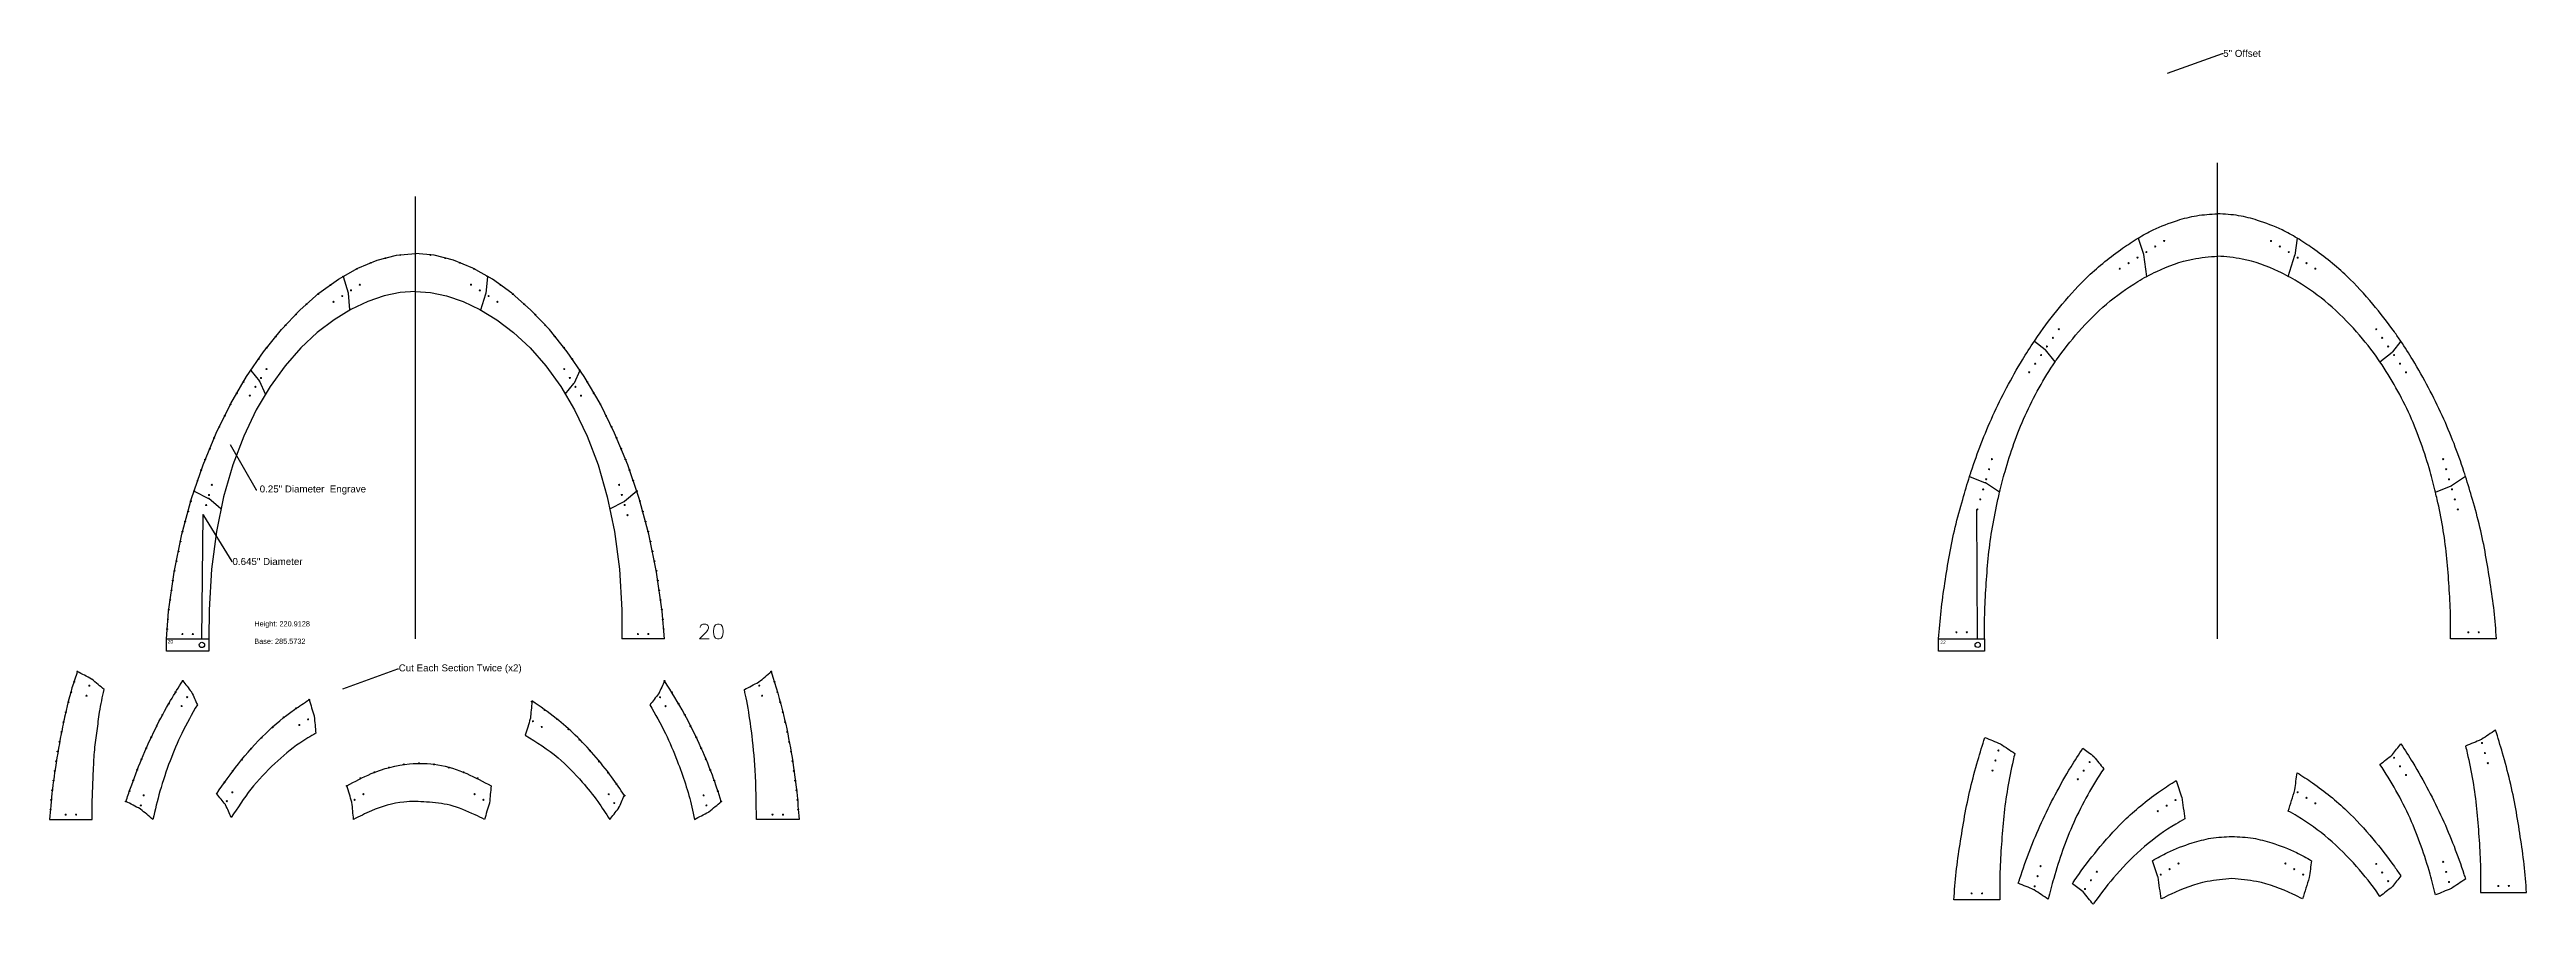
# Model space of a CAD drawing. Header units: inches. Extents: x -1683 to 11264, y -1696 to 4470.
# Drawn here: x 3470 to 4890, y 42 to 533 of the extents above; entities that cross this region are included whole.
import ezdxf
from ezdxf import colors
from ezdxf.entities.mleader import LeaderData, LeaderLine
from ezdxf.math import Vec2, Vec3

# ---------------------------------------------------------------- set-up
doc = ezdxf.new("R2010")
doc.units = ezdxf.units.IN
doc.header["$MEASUREMENT"] = 0
doc.layers.add('Anchoring', color=1, linetype='Continuous')
doc.layers.add('Annotation', color=7, linetype='Continuous', lineweight=9)
doc.layers.add('Drilling', color=3, linetype='Continuous', lineweight=13)
doc.styles.get("Standard").update_dxf_attribs({"font": 'Arial.ttf'})

msp = doc.modelspace()

# ---------------------------------------------------------------- linework, layer by layer
for p, q in [((4713.142, 194.838), (4713.142, 467.814)), ((4713.142, 194.838), (4713.142, 467.814)), ((3679.987, 194.838), (3679.987, 448.524)), ((4667.575, 424.667), (4670.733, 415.388)), ((4670.775, 415.213), (4670.733, 415.388)), ((4672.633, 402.703), (4670.775, 415.213)), ((4753.651, 402.703), (4757.491, 414.942)), ((4758.71, 424.667), (4757.491, 414.942)), ((3638.648, 402.659), (3641.516, 393.342)), ((3721.325, 402.659), (3720.409, 392.954)), ((3642.472, 383.436), (3641.556, 393.142)), ((3717.501, 383.436), (3720.369, 392.753)), ((4608.098, 365.526), (4614.256, 360.836)), ((4614.428, 360.669), (4614.256, 360.836)), ((4620.038, 353.729), (4614.428, 360.669)), ((4806.246, 353.729), (4813.254, 359.255)), ((4813.254, 359.255), (4813.422, 359.425)), ((4818.187, 365.526), (4813.422, 359.425)), ((3585.652, 348.777), (3590.63, 342.554)), ((3594.046, 335.081), (3590.76, 342.341)), ((3765.928, 335.081), (3770.905, 341.305)), ((3774.321, 348.777), (3771.036, 341.517)), ((4571.015, 288.028), (4579.986, 284.379)), ((4588.203, 278.877), (4580.167, 284.282)), ((4855.269, 288.028), (4847.234, 282.623)), ((3553.122, 279.606), (3561.287, 275.346)), ((3568.528, 269.312), (3561.467, 275.226)), ((3791.446, 269.312), (3799.611, 273.572)), ((3806.852, 279.606), (3799.791, 273.692)), ((4838.082, 278.877), (4847.052, 282.526)), ((4847.052, 282.526), (4847.234, 282.623)), ((3537.2, 194.838), (3561.636, 194.838)), ((3822.773, 194.838), (3798.338, 194.838)), ((4553.239, 194.838), (4579.596, 194.838)), ((4873.046, 194.838), (4846.688, 194.838))]:
    msp.add_line(p, q)
for points in [[(3537.2, 194.838), (3538.53, 210.491), (3541.684, 233.149), (3546.094, 254.771), (3551.653, 275.297), (3558.255, 294.668), (3565.792, 312.826), (3574.159, 329.712), (3583.249, 345.269), (3592.954, 359.436), (3603.169, 372.156), (3613.787, 383.371), (3624.701, 393.02), (3635.805, 401.047), (3646.992, 407.392), (3658.156, 411.996), (3669.19, 414.802), (3679.987, 415.75), (3679.987, 415.75)], [(3822.773, 194.838), (3821.444, 210.491), (3818.289, 233.149), (3813.879, 254.771), (3808.32, 275.297), (3801.719, 294.668), (3794.181, 312.826), (3785.814, 329.712), (3776.725, 345.269), (3767.019, 359.436), (3756.804, 372.156), (3746.186, 383.371), (3735.272, 393.02), (3724.168, 401.047), (3712.981, 407.392), (3701.817, 411.996), (3690.784, 414.802), (3679.987, 415.75), (3679.987, 415.75)], [(3679.987, 394.044), (3671.308, 393.427), (3662.169, 391.54), (3652.7, 388.339), (3643.04, 383.783), (3633.328, 377.838), (3623.7, 370.469), (3614.291, 361.645), (3605.237, 351.334), (3596.671, 339.504), (3588.728, 326.123), (3581.541, 311.157), (3575.246, 294.577), (3569.978, 276.349), (3565.875, 256.443), (3563.071, 234.829), (3561.703, 211.447), (3561.636, 194.817)], [(3679.987, 394.044), (3688.665, 393.427), (3697.805, 391.54), (3707.274, 388.339), (3716.933, 383.783), (3726.646, 377.838), (3736.274, 370.469), (3745.682, 361.645), (3754.736, 351.334), (3763.302, 339.504), (3771.246, 326.123), (3778.433, 311.157), (3784.728, 294.577), (3789.995, 276.349), (3794.099, 256.443), (3796.902, 234.829), (3798.27, 211.447), (3798.338, 194.817)]]:
    msp.add_lwpolyline(points)
for points, knots in [([(4667.575, 424.667), (4670.378, 426.366), (4677.653, 430.382), (4688.934, 434.624), (4701.322, 438.014), (4709.089, 438.39), (4713.142, 438.586)], [84.05921795, 84.05921795, 84.05921795, 84.05921795, 93.88186389, 108.98076859, 120.10066411, 132.23553397, 132.23553397, 132.23553397, 132.23553397]), ([(4758.71, 424.667), (4755.906, 426.366), (4748.632, 430.382), (4737.351, 434.624), (4724.963, 438.014), (4717.195, 438.39), (4713.142, 438.586)], [265.78438732, 265.78438732, 265.78438732, 265.78438732, 275.60703326, 290.70593796, 301.82583349, 313.96070334, 313.96070334, 313.96070334, 313.96070334]), ([(4608.098, 365.526), (4608.365, 365.921), (4608.633, 366.316), (4608.901, 366.711), (4609.845, 368.096), (4614.656, 375.005), (4624.282, 387.422), (4639.421, 404.131), (4654.546, 416.161), (4664.555, 422.837), (4667.575, 424.667)], [0, 0, 0, 0, 1, 1, 1, 6.02872445, 26.25219146, 48.1076317, 73.47870157, 84.05921795, 84.05921795, 84.05921795, 84.05921795]), ([(4672.633, 402.703), (4674.473, 403.695), (4682.862, 407.952), (4696.338, 412.929), (4708.39, 413.962), (4713.142, 414.369)], [73.16365094, 73.16365094, 73.16365094, 73.16365094, 79.43635799, 101.35876412, 115.6330084, 115.6330084, 115.6330084, 115.6330084]), ([(4753.651, 402.703), (4751.811, 403.695), (4743.423, 407.952), (4729.947, 412.929), (4717.895, 413.962), (4713.142, 414.369)], [238.99008105, 238.99008105, 238.99008105, 238.99008105, 245.2627881, 267.18519423, 281.45943851, 281.45943851, 281.45943851, 281.45943851]), ([(4818.187, 365.526), (4816.984, 367.312), (4811.921, 374.628), (4802.003, 387.422), (4786.863, 404.131), (4771.738, 416.161), (4761.73, 422.837), (4758.71, 424.667)], [181.29394804, 181.29394804, 181.29394804, 181.29394804, 187.75389383, 207.97736083, 229.83280108, 255.20387094, 265.78438732, 265.78438732, 265.78438732, 265.78438732]), ([(4620.038, 353.729), (4620.099, 353.818), (4620.16, 353.907), (4620.221, 353.995), (4620.415, 354.277), (4624.478, 360.14), (4633.637, 371.669), (4648.928, 387.177), (4662.745, 397.119), (4670.872, 401.754), (4672.633, 402.703)], [0, 0, 0, 0, 1, 1, 1, 2.02455033, 22.39691011, 45.08575062, 67.15890122, 73.16365094, 73.16365094, 73.16365094, 73.16365094]), ([(4806.246, 353.729), (4805.992, 354.1), (4801.874, 360.055), (4792.648, 371.669), (4777.357, 387.177), (4763.539, 397.119), (4755.413, 401.754), (4753.651, 402.703)], [166.50328872, 166.50328872, 166.50328872, 166.50328872, 167.85098044, 188.22334022, 210.91218073, 232.98533133, 238.99008105, 238.99008105, 238.99008105, 238.99008105]), ([(4571.015, 288.028), (4571.128, 288.381), (4571.242, 288.734), (4571.355, 289.087), (4571.544, 289.671), (4573.483, 295.636), (4577.478, 307.021), (4584.25, 323.05), (4592.144, 339.08), (4600.158, 353.284), (4605.735, 362.018), (4608.098, 365.526)], [0, 0, 0, 0, 1, 1, 1, 2.84084099, 19.81710231, 37.17918471, 55.0090612, 73.39331258, 86.07825285, 86.07825285, 86.07825285, 86.07825285]), ([(4855.269, 288.028), (4854.97, 288.966), (4852.924, 295.286), (4848.806, 307.021), (4842.035, 323.05), (4834.141, 339.08), (4826.127, 353.284), (4820.55, 362.018), (4818.187, 365.526)], [95.10385875, 95.10385875, 95.10385875, 95.10385875, 98.05653618, 115.0327975, 132.39487991, 150.22475639, 168.60900777, 181.29394804, 181.29394804, 181.29394804, 181.29394804]), ([(4588.203, 278.877), (4589.159, 282.884), (4591.587, 292.295), (4596.269, 307.04), (4602.647, 323.155), (4610.576, 338.83), (4616.74, 348.918), (4620.038, 353.729)], [84.71640645, 84.71640645, 84.71640645, 84.71640645, 97.07372932, 113.8656067, 131.09517508, 149.00747094, 166.50328872, 166.50328872, 166.50328872, 166.50328872]), ([(4838.082, 278.877), (4837.126, 282.884), (4834.697, 292.295), (4830.015, 307.04), (4823.638, 323.155), (4815.709, 338.83), (4809.544, 348.918), (4806.246, 353.729)], [84.71640645, 84.71640645, 84.71640645, 84.71640645, 97.07372932, 113.8656067, 131.09517508, 149.00747094, 166.50328872, 166.50328872, 166.50328872, 166.50328872]), ([(4553.239, 194.838), (4553.635, 200.178), (4554.43, 210.888), (4556.78, 226.866), (4559.342, 242.896), (4562.601, 258.95), (4566.691, 273.97), (4569.616, 283.652), (4571.015, 288.028)], [0, 0, 0, 0, 16.05940907, 32.20871698, 48.42462085, 64.76390531, 81.31973467, 95.10385875, 95.10385875, 95.10385875, 95.10385875]), ([(4873.046, 194.838), (4872.65, 200.178), (4871.855, 210.888), (4869.505, 226.866), (4866.942, 242.896), (4863.683, 258.95), (4859.593, 273.97), (4856.669, 283.652), (4855.269, 288.028)], [0, 0, 0, 0, 16.05940907, 32.20871698, 48.42462085, 64.76390531, 81.31973467, 95.10385875, 95.10385875, 95.10385875, 95.10385875]), ([(4579.596, 194.838), (4579.558, 200.173), (4579.483, 210.851), (4580.538, 226.849), (4581.685, 242.887), (4583.916, 258.921), (4586.341, 270.887), (4587.882, 277.532), (4588.203, 278.877)], [0.0251291, 0.0251291, 0.0251291, 0.0251291, 16.0253399, 32.04926109, 48.10266241, 64.25464683, 80.57035413, 84.71640645, 84.71640645, 84.71640645, 84.71640645]), ([(4846.688, 194.838), (4846.726, 200.173), (4846.802, 210.851), (4845.746, 226.849), (4844.599, 242.887), (4842.369, 258.921), (4839.943, 270.887), (4838.402, 277.532), (4838.082, 278.877)], [0.0251291, 0.0251291, 0.0251291, 0.0251291, 16.0253399, 32.04926109, 48.10266241, 64.25464683, 80.57035413, 84.71640645, 84.71640645, 84.71640645, 84.71640645]), ([(3494.685, 91.236), (3494.682, 94.008), (3494.671, 103.454), (3495.363, 116.783), (3495.862, 131.001), (3497.627, 142.042), (3498.794, 153.64), (3500.593, 161.458), (3501.577, 165.731), (3499.223, 167.702), (3496.87, 169.674), (3494.516, 171.645), (3494.461, 171.691), (3494.401, 171.731), (3494.337, 171.765), (3491.615, 173.185), (3488.893, 174.605), (3486.171, 176.025), (3485.675, 174.591), (3482.863, 166.457), (3479.736, 154.548), (3476.168, 136.65), (3473.103, 119.317), (3471.199, 102.883), (3470.463, 93.866), (3470.249, 91.257), (3478.395, 91.257), (3486.54, 91.257), (3494.685, 91.257)], [0, 0, 0, 0, 8.31479949, 28.33364492, 40.04487697, 50.9424312, 61.83998542, 74.97952542, 74.97952542, 74.97952542, 75.97952542, 75.97952542, 75.97952542, 76.19541149, 76.19541149, 76.19541149, 77.19541149, 77.19541149, 77.19541149, 81.74822252, 103.01330967, 114.04661857, 136.50743883, 155.79412193, 163.64887603, 163.64887603, 163.64887603, 164.64887603, 164.64887603, 164.64887603, 164.64887603]), ([(3551.556, 164.498), (3549.897, 166.573), (3548.238, 168.647), (3546.578, 170.722), (3544.224, 166.982), (3538.599, 158.045), (3530.599, 143.056), (3522.959, 126.217), (3517.628, 112.194), (3514.893, 104.064), (3514.048, 101.55), (3516.77, 100.13), (3519.492, 98.71), (3522.213, 97.29), (3522.277, 97.257), (3522.338, 97.216), (3522.393, 97.17), (3524.747, 95.199), (3527.1, 93.228), (3529.454, 91.257), (3530.738, 96.662), (3533.436, 108.017), (3538.98, 124.515), (3545.962, 141.21), (3551.883, 151.604), (3554.972, 157.025), (3553.876, 159.445), (3552.781, 161.866), (3551.686, 164.286), (3551.652, 164.361), (3551.608, 164.433), (3551.556, 164.498)], [0, 0, 0, 0, 1, 1, 1, 14.25428249, 32.67477426, 51.9171282, 69.69421341, 77.65038838, 77.65038838, 77.65038838, 78.65038838, 78.65038838, 78.65038838, 78.86627444, 78.86627444, 78.86627444, 79.86627444, 79.86627444, 79.86627444, 96.52551212, 114.86476225, 132.01768827, 150.71826509, 150.71826509, 150.71826509, 151.71826509, 151.71826509, 151.71826509, 151.96727171, 151.96727171, 151.96727171, 151.96727171]), ([(3814.42, 157.005), (3816.079, 159.079), (3817.738, 161.154), (3819.397, 163.229), (3819.449, 163.293), (3819.493, 163.365), (3819.527, 163.441), (3820.623, 165.861), (3821.718, 168.281), (3822.813, 170.702), (3826.774, 164.419), (3834.088, 152.819), (3842.935, 134.569), (3850.01, 117.849), (3853.695, 106.574), (3855.343, 101.53), (3852.99, 99.559), (3850.636, 97.588), (3848.283, 95.616), (3848.227, 95.57), (3848.167, 95.53), (3848.103, 95.497), (3845.381, 94.076), (3842.659, 92.656), (3839.938, 91.236), (3839.476, 93.587), (3837.227, 105.041), (3831.55, 121.554), (3823.448, 141.194), (3817.515, 151.585), (3814.42, 157.005)], [0, 0, 0, 0, 1, 1, 1, 1.24900662, 1.24900662, 1.24900662, 2.24900662, 2.24900662, 2.24900662, 24.51043885, 43.35605831, 63.01645873, 78.92880866, 78.92880866, 78.92880866, 79.92880866, 79.92880866, 79.92880866, 80.14469472, 80.14469472, 80.14469472, 81.14469472, 81.14469472, 81.14469472, 88.32957983, 116.15077002, 133.30369604, 152.00427285, 152.00427285, 152.00427285, 152.00427285]), ([(3875.478, 91.236), (3875.372, 100.683), (3875.181, 117.664), (3873.045, 140.379), (3870.697, 155.753), (3869.039, 163.589), (3868.586, 165.731), (3871.307, 167.151), (3874.029, 168.571), (3876.751, 169.991), (3876.815, 170.025), (3876.875, 170.065), (3876.931, 170.111), (3879.284, 172.083), (3881.638, 174.054), (3883.991, 176.025), (3886.483, 167.784), (3891.104, 152.498), (3895.665, 129.333), (3898.546, 109.307), (3899.517, 96.479), (3899.913, 91.257), (3891.768, 91.257), (3883.623, 91.257), (3875.478, 91.257)], [0, 0, 0, 0, 28.33067543, 50.92541617, 68.38141959, 74.95118959, 74.95118959, 74.95118959, 75.95118959, 75.95118959, 75.95118959, 76.16707565, 76.16707565, 76.16707565, 77.16707565, 77.16707565, 77.16707565, 102.97730559, 125.04392339, 147.92115151, 163.63065972, 163.63065972, 163.63065972, 164.63065972, 164.63065972, 164.63065972, 164.63065972]), ([(3619.059, 159.901), (3616.237, 158.06), (3607.44, 152.323), (3593.267, 140.516), (3578.664, 123.942), (3570.102, 111.764), (3566.063, 106.019), (3567.722, 103.944), (3569.382, 101.87), (3571.041, 99.795), (3571.093, 99.73), (3571.137, 99.658), (3571.171, 99.583), (3572.266, 97.163), (3573.361, 94.742), (3574.457, 92.322), (3578.016, 97.873), (3585.211, 109.093), (3598.82, 123.137), (3611.34, 133.967), (3619.789, 138.878), (3622.883, 140.677), (3622.578, 143.912), (3622.272, 147.148), (3621.967, 150.383), (3621.96, 150.451), (3621.947, 150.518), (3621.927, 150.583), (3620.971, 153.689), (3620.015, 156.795), (3619.059, 159.901)], [0, 0, 0, 0, 10.10575008, 31.50237649, 55.08516535, 76.14778136, 76.14778136, 76.14778136, 77.14778136, 77.14778136, 77.14778136, 77.39678798, 77.39678798, 77.39678798, 78.39678798, 78.39678798, 78.39678798, 98.13082765, 118.28166659, 136.83396117, 147.55581224, 147.55581224, 147.55581224, 148.55581224, 148.55581224, 148.55581224, 148.75988843, 148.75988843, 148.75988843, 149.75988843, 149.75988843, 149.75988843, 149.75988843]), ([(3746.791, 158.815), (3746.486, 155.58), (3746.18, 152.344), (3745.875, 149.109), (3745.868, 149.041), (3745.855, 148.974), (3745.835, 148.909), (3744.879, 145.803), (3743.923, 142.697), (3742.967, 139.591), (3749.437, 135.535), (3761.504, 127.969), (3774.632, 114.192), (3784.344, 102.178), (3789.147, 94.723), (3791.394, 91.236), (3793.053, 93.311), (3794.712, 95.385), (3796.372, 97.46), (3796.424, 97.525), (3796.468, 97.597), (3796.502, 97.672), (3797.597, 100.093), (3798.692, 102.513), (3799.787, 104.933), (3797.403, 108.521), (3792.006, 116.639), (3782.606, 128.224), (3772.016, 139.474), (3760.259, 149.981), (3751.534, 155.99), (3746.813, 159.242)], [0, 0, 0, 0, 1, 1, 1, 1.20407619, 1.20407619, 1.20407619, 2.20407619, 2.20407619, 2.20407619, 25.01925736, 44.75796743, 58.90633007, 71.34070799, 71.34070799, 71.34070799, 72.34070799, 72.34070799, 72.34070799, 72.58971462, 72.58971462, 72.58971462, 73.58971462, 73.58971462, 73.58971462, 86.50970276, 102.82381877, 118.26726947, 132.83566581, 150.01821974, 150.01821974, 150.01821974, 150.01821974]), ([(4872.499, 142.509), (4873.899, 138.133), (4876.823, 128.451), (4880.913, 113.431), (4884.172, 97.378), (4886.735, 81.348), (4889.085, 65.369), (4889.88, 54.659), (4890.276, 49.319), (4881.49, 49.319), (4872.704, 49.319), (4863.918, 49.319), (4863.956, 54.654), (4864.032, 65.332), (4862.976, 81.33), (4861.829, 97.368), (4859.599, 113.402), (4857.174, 125.368), (4855.632, 132.014), (4855.312, 133.358), (4858.302, 134.575), (4861.292, 135.791), (4864.282, 137.008), (4864.343, 137.04), (4864.403, 137.072), (4864.464, 137.104), (4867.142, 138.906), (4869.821, 140.708), (4872.499, 142.509)], [0, 0, 0, 0, 13.78412408, 30.33995344, 46.67923791, 62.89514177, 79.04444968, 95.10385875, 95.10385875, 95.10385875, 96.10385875, 96.10385875, 96.10385875, 112.10406954, 128.12799074, 144.18139206, 160.33337648, 176.64908378, 180.7951361, 180.7951361, 180.7951361, 181.7951361, 181.7951361, 181.7951361, 182.7951361, 182.7951361, 182.7951361, 183.7951361, 183.7951361, 183.7951361, 183.7951361]), ([(4596.902, 129.095), (4594.224, 130.897), (4591.545, 132.699), (4588.866, 134.501), (4588.81, 134.539), (4588.749, 134.571), (4588.685, 134.597), (4585.695, 135.814), (4582.705, 137.03), (4579.714, 138.247), (4578.315, 133.87), (4575.39, 124.188), (4571.3, 109.168), (4568.042, 93.115), (4565.479, 77.085), (4563.129, 61.106), (4562.334, 50.396), (4561.938, 45.056), (4570.724, 45.056), (4579.51, 45.056), (4588.296, 45.056), (4588.258, 50.391), (4588.182, 61.069), (4589.238, 77.068), (4590.385, 93.105), (4592.615, 109.139), (4595.04, 121.105), (4596.582, 127.751), (4596.902, 129.095)], [0, 0, 0, 0, 1, 1, 1, 1.20542085, 1.20542085, 1.20542085, 2.20542085, 2.20542085, 2.20542085, 15.98954493, 32.54537429, 48.88465876, 65.10056263, 81.24987053, 97.30927961, 97.30927961, 97.30927961, 98.30927961, 98.30927961, 98.30927961, 114.3094904, 130.33341159, 146.38681292, 162.53879733, 178.85450463, 183.00055695, 183.00055695, 183.00055695, 183.00055695]), ([(4607.856, 50.953), (4604.865, 52.169), (4601.875, 53.385), (4598.885, 54.602), (4598.998, 54.955), (4599.112, 55.308), (4599.225, 55.661), (4599.413, 56.244), (4601.353, 62.21), (4605.348, 73.595), (4612.12, 89.624), (4620.013, 105.654), (4628.027, 119.857), (4633.605, 128.592), (4635.967, 132.099), (4638.02, 130.536), (4640.073, 128.973), (4642.126, 127.409), (4642.183, 127.354), (4642.24, 127.298), (4642.297, 127.242), (4644.168, 124.929), (4646.038, 122.616), (4647.908, 120.303), (4644.61, 115.492), (4638.445, 105.404), (4630.517, 89.729), (4624.139, 73.614), (4619.457, 58.869), (4617.028, 49.458), (4616.073, 45.451), (4613.394, 47.252), (4610.715, 49.054), (4608.037, 50.856)], [0, 0, 0, 0, 1, 1, 1, 2, 2, 2, 3.84084099, 20.81710231, 38.17918471, 56.0090612, 74.39331258, 87.07825285, 87.07825285, 87.07825285, 88.07825285, 88.07825285, 88.07825285, 89.07825285, 89.07825285, 89.07825285, 90.07825285, 90.07825285, 90.07825285, 107.57407062, 125.48636648, 142.71593486, 159.50781224, 171.86513512, 171.86513512, 171.86513512, 172.86513512, 172.86513512, 172.86513512, 172.86513512]), ([(4847.052, 51.569), (4847.113, 51.601), (4847.173, 51.633), (4847.234, 51.665), (4849.912, 53.467), (4852.591, 55.269), (4855.269, 57.071), (4854.97, 58.008), (4852.924, 64.329), (4848.806, 76.064), (4842.035, 92.093), (4834.141, 108.123), (4826.127, 122.326), (4820.55, 131.061), (4818.187, 134.568), (4816.599, 132.535), (4815.011, 130.501), (4813.422, 128.467), (4813.366, 128.411), (4813.31, 128.354), (4813.254, 128.297), (4810.918, 126.455), (4808.582, 124.613), (4806.246, 122.771), (4809.544, 117.961), (4815.709, 107.873), (4823.638, 92.198), (4830.015, 76.082), (4834.697, 61.338), (4837.126, 51.927), (4838.082, 47.919), (4841.072, 49.136), (4844.062, 50.352), (4847.052, 51.569)], [0, 0, 0, 0, 1, 1, 1, 2, 2, 2, 4.95267743, 21.92893875, 39.29102115, 57.12089764, 75.50514902, 88.19008929, 88.19008929, 88.19008929, 89.19008929, 89.19008929, 89.19008929, 90.19008929, 90.19008929, 90.19008929, 91.19008929, 91.19008929, 91.19008929, 108.68590707, 126.59820292, 143.82777131, 160.61964868, 172.97697156, 172.97697156, 172.97697156, 173.97697156, 173.97697156, 173.97697156, 173.97697156]), ([(3723.381, 110.46), (3718.806, 112.935), (3709.135, 118.167), (3693.365, 123.373), (3674.394, 123.733), (3656.482, 119.119), (3645.27, 112.966), (3640.704, 110.46), (3641.66, 107.354), (3642.616, 104.248), (3643.572, 101.142), (3643.592, 101.077), (3643.605, 101.01), (3643.612, 100.942), (3643.917, 97.707), (3644.222, 94.472), (3644.528, 91.236), (3647.897, 92.943), (3656.996, 97.552), (3671.218, 101.871), (3686.586, 101.374), (3700.583, 99.913), (3711.396, 95.254), (3717.764, 92.119), (3719.557, 91.236), (3720.513, 94.342), (3721.469, 97.448), (3722.425, 100.554), (3722.445, 100.619), (3722.458, 100.686), (3722.464, 100.754), (3722.77, 103.99), (3723.075, 107.225), (3723.381, 110.46)], [0, 0, 0, 0, 15.60185395, 32.98474106, 49.18719165, 71.89783261, 87.49968656, 87.49968656, 87.49968656, 88.49968656, 88.49968656, 88.49968656, 88.70376274, 88.70376274, 88.70376274, 89.70376274, 89.70376274, 89.70376274, 101.04586904, 120.33713438, 133.35515607, 146.96502564, 162.27785696, 168.28010148, 168.28010148, 168.28010148, 169.28010148, 169.28010148, 169.28010148, 169.48417767, 169.48417767, 169.48417767, 170.48417767, 170.48417767, 170.48417767, 170.48417767]), ([(4692.518, 104.256), (4691.465, 107.349), (4690.413, 110.442), (4689.36, 113.535), (4686.34, 111.705), (4676.332, 105.029), (4661.207, 93), (4646.067, 76.29), (4636.441, 63.873), (4631.631, 56.964), (4630.686, 55.579), (4630.419, 55.184), (4630.151, 54.789), (4629.883, 54.394), (4631.936, 52.831), (4633.989, 51.267), (4636.042, 49.704), (4636.099, 49.648), (4636.156, 49.593), (4636.213, 49.537), (4638.083, 47.224), (4639.954, 44.91), (4641.824, 42.597), (4641.885, 42.686), (4641.946, 42.775), (4642.007, 42.864), (4642.2, 43.145), (4646.263, 49.008), (4655.422, 60.538), (4670.713, 76.045), (4684.531, 85.988), (4692.657, 90.622), (4694.419, 91.571), (4693.799, 95.741), (4693.18, 99.911), (4692.561, 104.081), (4692.546, 104.139), (4692.532, 104.198), (4692.518, 104.256)], [0, 0, 0, 0, 1, 1, 1, 11.58051638, 36.95158625, 58.8070265, 79.0304935, 84.05921795, 84.05921795, 84.05921795, 85.05921795, 85.05921795, 85.05921795, 86.05921795, 86.05921795, 86.05921795, 87.05921795, 87.05921795, 87.05921795, 88.05921795, 88.05921795, 88.05921795, 89.05921795, 89.05921795, 89.05921795, 90.08376828, 110.45612806, 133.14496858, 155.21811917, 161.22286889, 161.22286889, 161.22286889, 162.22286889, 162.22286889, 162.22286889, 163.22286889, 163.22286889, 163.22286889, 163.22286889]), ([(4813.422, 52.774), (4815.011, 54.807), (4816.599, 56.841), (4818.187, 58.875), (4816.984, 60.661), (4811.921, 67.977), (4802.003, 80.771), (4786.863, 97.48), (4771.738, 109.51), (4761.73, 116.186), (4758.71, 118.016), (4758.304, 114.774), (4757.897, 111.532), (4757.491, 108.29), (4756.211, 104.211), (4754.931, 100.132), (4753.651, 96.052), (4755.413, 95.102), (4763.539, 90.468), (4777.357, 80.526), (4792.648, 65.018), (4801.874, 53.404), (4805.992, 47.449), (4806.246, 47.078), (4808.582, 48.92), (4810.918, 50.762), (4813.254, 52.604), (4813.31, 52.66), (4813.366, 52.717), (4813.422, 52.774)], [0, 0, 0, 0, 1, 1, 1, 7.45994578, 27.68341279, 49.53885303, 74.9099229, 85.49043928, 85.49043928, 85.49043928, 86.49043928, 86.49043928, 86.49043928, 87.49043928, 87.49043928, 87.49043928, 93.495189, 115.5683396, 138.25718012, 158.62953989, 159.97723162, 159.97723162, 159.97723162, 160.97723162, 160.97723162, 160.97723162, 161.97723162, 161.97723162, 161.97723162, 161.97723162]), ([(4721.385, 81.504), (4717.332, 81.308), (4709.565, 80.932), (4697.177, 77.542), (4685.896, 73.3), (4678.621, 69.284), (4675.818, 67.585), (4676.87, 64.492), (4677.923, 61.399), (4678.975, 58.306), (4678.99, 58.248), (4679.004, 58.189), (4679.018, 58.131), (4679.637, 53.961), (4680.257, 49.791), (4680.876, 45.621), (4682.716, 46.613), (4691.104, 50.87), (4704.58, 55.847), (4716.632, 56.88), (4721.385, 57.287), (4726.138, 56.88), (4738.19, 55.847), (4751.666, 50.87), (4760.054, 46.613), (4761.894, 45.621), (4763.174, 49.701), (4764.454, 53.78), (4765.734, 57.86), (4766.14, 61.102), (4766.546, 64.343), (4766.953, 67.585), (4764.149, 69.284), (4756.875, 73.3), (4745.594, 77.542), (4733.206, 80.932), (4725.438, 81.308), (4721.385, 81.504)], [0, 0, 0, 0, 12.13486985, 23.25476538, 38.35367008, 48.17631602, 48.17631602, 48.17631602, 49.17631602, 49.17631602, 49.17631602, 50.17631602, 50.17631602, 50.17631602, 51.17631602, 51.17631602, 51.17631602, 57.44902307, 79.3714292, 93.64567348, 93.64567348, 93.64567348, 107.91991776, 129.84232388, 136.11503094, 136.11503094, 136.11503094, 137.11503094, 137.11503094, 137.11503094, 138.11503094, 138.11503094, 138.11503094, 147.93767687, 163.03658157, 174.1564771, 186.29134695, 186.29134695, 186.29134695, 186.29134695])]:
    msp.add_open_spline(points, degree=3, knots=knots)
for points in [[(3641.556, 393.142), (3641.55, 393.209), (3641.536, 393.277), (3641.516, 393.342)], [(3720.369, 392.753), (3720.389, 392.818), (3720.402, 392.886), (3720.409, 392.954)], [(3590.76, 342.341), (3590.726, 342.417), (3590.682, 342.489), (3590.63, 342.554)], [(3770.905, 341.305), (3770.957, 341.369), (3771.001, 341.441), (3771.036, 341.517)], [(4580.167, 284.282), (4580.11, 284.321), (4580.049, 284.353), (4579.986, 284.379)], [(3561.467, 275.226), (3561.412, 275.272), (3561.351, 275.312), (3561.287, 275.346)], [(3799.611, 273.572), (3799.675, 273.606), (3799.736, 273.646), (3799.791, 273.692)], [(4608.037, 50.856), (4607.98, 50.894), (4607.919, 50.927), (4607.856, 50.953)]]:
    msp.add_open_spline(points, degree=3)
at = {"layer": 'Anchoring'}
for p, q in [((3557.636, 194.838), (3558.392, 266.118)), ((4575.596, 194.838), (4575.096, 269.048))]:
    msp.add_line(p, q, dxfattribs=at)
for points in [[(3537.2, 194.838), (3561.607, 194.838), (3561.607, 187.817), (3537.2, 187.817)], [(4553.239, 194.838), (4579.596, 194.838), (4579.596, 187.838), (4553.239, 187.838)]]:
    msp.add_lwpolyline(points, close=True, dxfattribs=at)
for centre, radius in [((3662.803, 413.178), 0.25), ((3671.337, 414.991), 0.25), ((3679.987, 415.75), 0.25), ((3688.637, 414.991), 0.25), ((3697.171, 413.178), 0.25), ((3631.268, 397.767), 0.25), ((3638.648, 402.659), 0.25), ((3646.377, 407.043), 0.25), ((3654.465, 410.474), 0.25), ((3705.509, 410.474), 0.25), ((3713.597, 407.043), 0.25), ((3721.325, 402.659), 0.25), ((3728.706, 397.767), 0.25), ((3617.626, 386.765), 0.25), ((3624.215, 392.59), 0.25), ((3735.759, 392.59), 0.25), ((3742.348, 386.765), 0.25), ((3605.513, 374.632), 0.25), ((3611.374, 380.822), 0.25), ((3748.6, 380.822), 0.25), ((3754.46, 374.632), 0.25), ((3590.122, 355.302), 0.25), ((3594.891, 361.848), 0.25), ((3600.039, 368.258), 0.25), ((3759.935, 368.258), 0.25), ((3765.083, 361.848), 0.25), ((3769.851, 355.302), 0.25), ((3581.487, 342.253), 0.25), ((3585.652, 348.777), 0.25), ((3774.321, 348.777), 0.25), ((3778.487, 342.253), 0.25), ((3573.967, 329.324), 0.25), ((3577.652, 335.69), 0.25), ((3782.322, 335.69), 0.25), ((3786.007, 329.324), 0.25), ((3567.582, 316.437), 0.25), ((3570.72, 322.772), 0.25), ((3789.253, 322.772), 0.25), ((3792.392, 316.437), 0.25), ((3562.064, 303.844), 0.25), ((3564.68, 310.145), 0.25), ((3795.294, 310.145), 0.25), ((3797.909, 303.844), 0.25), ((3555.145, 285.541), 0.25), ((3557.217, 291.622), 0.25), ((3559.523, 297.723), 0.25), ((3800.45, 297.723), 0.25), ((3802.757, 291.622), 0.25), ((3804.829, 285.541), 0.25), ((3551.231, 273.739), 0.25), ((3553.122, 279.606), 0.25), ((3806.852, 279.606), 0.25), ((3808.742, 273.739), 0.25), ((3546.526, 256.364), 0.25), ((3548.067, 262.054), 0.25), ((3549.634, 267.839), 0.25), ((3810.34, 267.839), 0.25), ((3811.907, 262.054), 0.25), ((3813.448, 256.364), 0.25), ((3544.095, 244.971), 0.25), ((3545.253, 250.646), 0.25), ((3814.721, 250.646), 0.25), ((3815.878, 244.971), 0.25), ((3540.996, 228.206), 0.25), ((3541.818, 233.805), 0.25), ((3542.952, 239.363), 0.25), ((3817.022, 239.363), 0.25), ((3818.156, 233.805), 0.25), ((3818.977, 228.206), 0.25), ((3539.449, 217.097), 0.25), ((3540.221, 222.639), 0.25), ((3819.753, 222.639), 0.25), ((3820.524, 217.097), 0.25), ((3537.675, 200.429), 0.25), ((3538.148, 206.001), 0.25), ((3538.679, 211.563), 0.25), ((3821.295, 211.563), 0.25), ((3821.825, 206.001), 0.25), ((3822.298, 200.429), 0.25), ((3557.598, 191.327), 1.5), ((4575.62, 191.338), 1.5), ((3484.281, 170.158), 0.25), ((3486.171, 176.025), 0.25), ((3546.578, 170.722), 0.25), ((3822.813, 170.702), 0.25), ((3883.991, 176.025), 0.25), ((3885.882, 170.158), 0.25), ((3481.116, 158.473), 0.25), ((3482.683, 164.258), 0.25), ((3538.578, 157.634), 0.25), ((3542.413, 164.198), 0.25), ((3619.059, 159.901), 0.25), ((3746.791, 158.815), 0.25), ((3826.979, 164.177), 0.25), ((3830.814, 157.614), 0.25), ((3887.48, 164.258), 0.25), ((3889.046, 158.473), 0.25), ((3478.302, 147.065), 0.25), ((3479.575, 152.783), 0.25), ((3531.646, 144.716), 0.25), ((3534.893, 151.268), 0.25), ((3598.037, 144.006), 0.25), ((3604.626, 149.832), 0.25), ((3611.679, 155.008), 0.25), ((3754.172, 153.922), 0.25), ((3761.225, 148.746), 0.25), ((3767.814, 142.92), 0.25), ((3834.499, 151.248), 0.25), ((3837.745, 144.696), 0.25), ((3890.588, 152.783), 0.25), ((3891.86, 147.065), 0.25), ((3474.867, 130.224), 0.25), ((3476.001, 135.782), 0.25), ((3477.145, 141.39), 0.25), ((3525.606, 132.089), 0.25), ((3528.508, 138.381), 0.25), ((3585.924, 131.874), 0.25), ((3591.785, 138.063), 0.25), ((3774.066, 136.977), 0.25), ((3779.926, 130.788), 0.25), ((3840.884, 138.361), 0.25), ((3843.786, 132.069), 0.25), ((3893.018, 141.39), 0.25), ((3894.162, 135.782), 0.25), ((3895.295, 130.224), 0.25), ((3472.499, 113.516), 0.25), ((3473.27, 119.058), 0.25), ((3474.045, 124.625), 0.25), ((3518.143, 113.566), 0.25), ((3520.449, 119.668), 0.25), ((3522.99, 125.789), 0.25), ((3575.302, 119.089), 0.25), ((3580.45, 125.5), 0.25), ((3648.432, 114.843), 0.25), ((3656.52, 118.275), 0.25), ((3664.859, 120.979), 0.25), ((3673.393, 122.791), 0.25), ((3682.042, 123.551), 0.25), ((3690.692, 122.791), 0.25), ((3699.226, 120.979), 0.25), ((3707.565, 118.275), 0.25), ((3715.652, 114.843), 0.25), ((3785.401, 124.414), 0.25), ((3790.549, 118.003), 0.25), ((3846.401, 125.768), 0.25), ((3848.942, 119.647), 0.25), ((3851.248, 113.546), 0.25), ((3896.117, 124.625), 0.25), ((3896.892, 119.058), 0.25), ((3897.664, 113.516), 0.25), ((3471.198, 102.42), 0.25), ((3471.728, 107.981), 0.25), ((3514.048, 101.55), 0.25), ((3516.071, 107.485), 0.25), ((3566.063, 106.019), 0.25), ((3570.533, 112.544), 0.25), ((3640.704, 110.46), 0.25), ((3795.317, 111.458), 0.25), ((3799.787, 104.933), 0.25), ((3853.321, 107.465), 0.25), ((3855.343, 101.53), 0.25), ((3898.434, 107.981), 0.25), ((3898.965, 102.42), 0.25), ((3470.724, 96.848), 0.25), ((3899.438, 96.848), 0.25)]:
    msp.add_circle(centre, radius, dxfattribs=at)
at = {"layer": 'Annotation'}
msp.add_lwpolyline([(3843.217, 201.268), (3843.217, 201.67), (3843.619, 202.474), (3844.021, 202.875), (3844.825, 203.277), (3846.432, 203.277), (3847.236, 202.875), (3847.638, 202.474), (3848.04, 201.67), (3848.04, 200.866), (3847.638, 200.062), (3846.834, 198.857), (3842.815, 194.838), (3848.442, 194.838)], dxfattribs=at)
msp.add_lwpolyline([(3854.068, 194.838), (3855.274, 195.24), (3856.078, 196.445), (3856.48, 198.455), (3856.48, 199.66), (3856.078, 201.67), (3855.274, 202.875), (3854.068, 203.277), (3853.265, 203.277), (3852.059, 202.875), (3851.255, 201.67), (3850.853, 199.66), (3850.853, 198.455), (3851.255, 196.445), (3852.059, 195.24), (3853.265, 194.838)], close=True, dxfattribs=at)
at = {"layer": 'Drilling'}
for centre in [(4667.242, 413.476), (4672.33, 416.655), (4677.419, 419.835), (4682.507, 423.014), (4743.777, 423.014), (4748.866, 419.835), (4753.954, 416.655), (4759.043, 413.476), (3648.102, 397.96), (3711.872, 397.96), (4657.065, 407.118), (4662.153, 410.297), (4764.131, 410.297), (4769.22, 407.118), (3633.019, 388.135), (3638.047, 391.41), (3643.074, 394.685), (3716.899, 394.685), (3721.927, 391.41), (3726.954, 388.135), (4622.163, 372.39), (4804.121, 372.39), (4611.948, 357.57), (4615.353, 362.51), (4618.758, 367.45), (4807.526, 367.45), (4810.932, 362.51), (4814.337, 357.57), (3591.45, 344.466), (3594.651, 349.541), (3765.322, 349.541), (3768.524, 344.466), (4605.137, 347.69), (4608.542, 352.63), (4817.742, 352.63), (4821.148, 347.69), (3585.047, 334.317), (3588.248, 339.392), (3771.725, 339.392), (3774.927, 334.317), (4580.447, 286.333), (4582.123, 292.094), (4583.799, 297.855), (4842.485, 297.855), (4844.161, 292.094), (4845.837, 286.333), (3560.013, 271.571), (3561.637, 277.347), (3563.261, 283.123), (3796.713, 283.123), (3798.337, 277.347), (3799.961, 271.571), (4577.095, 274.811), (4578.771, 280.572), (4847.513, 280.572), (4849.19, 274.811), (3558.389, 265.795), (3801.585, 265.795), (4575.419, 269.05), (4850.866, 269.05), (4563.417, 198.588), (4569.417, 198.588), (4856.867, 198.588), (4862.867, 198.588), (3546.418, 197.588), (3552.418, 197.588), (3807.556, 197.588), (3813.556, 197.588), (3491.438, 162.214), (3493.062, 167.99), (3545.973, 156.262), (3549.174, 161.336), (3820.217, 161.316), (3823.419, 156.241), (3877.1, 167.99), (3878.725, 162.214), (3613.43, 145.377), (3618.458, 148.651), (3747.393, 147.566), (3752.421, 144.291), (4587.47, 130.79), (4864.744, 135.053), (4866.42, 129.292), (4584.118, 119.268), (4585.794, 125.029), (4633.007, 114.264), (4636.412, 119.204), (4639.817, 124.144), (4814.337, 126.613), (4817.742, 121.673), (4821.148, 116.732), (4868.096, 123.531), (3522.563, 99.291), (3524.187, 105.067), (3571.861, 101.708), (3575.062, 106.782), (3645.13, 102.486), (3650.157, 105.76), (3713.928, 105.76), (3718.955, 102.486), (3790.789, 105.696), (3793.99, 100.622), (3845.204, 105.047), (3846.828, 99.271), (4683.939, 99.165), (4689.027, 102.345), (4759.043, 106.825), (4764.131, 103.646), (4769.22, 100.467), (3479.467, 94.007), (3485.467, 94.007), (3884.695, 94.007), (3890.695, 94.007), (4678.85, 95.986), (4609.993, 58.668), (4611.669, 64.429), (4643.949, 61.258), (4680.573, 59.574), (4685.662, 62.753), (4690.75, 65.932), (4752.02, 65.932), (4757.109, 62.753), (4762.197, 59.574), (4804.121, 65.739), (4807.526, 60.799), (4842.485, 66.898), (4844.161, 61.137), (4572.117, 48.806), (4578.117, 48.806), (4608.317, 52.907), (4637.138, 51.378), (4640.544, 56.318), (4810.932, 55.859), (4845.837, 55.376), (4874.097, 53.069), (4880.097, 53.069)]:
    msp.add_circle(centre, 0.323, dxfattribs=at)

# ---------------------------------------------------------------- texts
at = {"layer": 'Annotation', "attachment_point": 1}
for s, width, insert, char_height in [('Height: 220.9128\\P \\PBase: 285.5732', 45.21016, (3587.616, 204.953), 3), ('20', 4, (3538.025, 194.199), 2), ('22', 4, (4554.18, 193.828), 2)]:
    msp.add_mtext_dynamic_manual_height_columns(s, width=width, gutter_width=1, heights=[0], dxfattribs=dict(at, insert=insert, char_height=char_height))

# ---------------------------------------------------------------- leaders
at = {"layer": 'Annotation'}
ml = msp.add_multileader_mtext('Standard', dxfattribs=at)
ml.set_content('\\A1;5" Offset', color=256)
ml.set_leader_properties()
ml.build(insert=Vec2(0, 0))
ml.multileader.update_dxf_attribs({"text_right_attachment_type": 6, "dogleg_length": 0.36, "arrow_head_size": 0.18})
ctx = ml.context
ctx.base_point, ctx.arrow_head_size, ctx.landing_gap_size, ctx.plane_origin = Vec3(4716.281, 530.607), 0.18, 0.09, Vec3(4851.82, 495.367)
ctx.right_attachment = 6
notes = []
notes.append((ctx, [(1, (1, 1, 0), (4715.921, 530.607), (1, 0), 0.36, [(0, [(4684.249, 519.149)], 0, [])])]))
ctx.mtext.insert, ctx.mtext.flow_direction = Vec3(4716.371, 532.634), 5
ml = msp.add_multileader_mtext('Standard', dxfattribs=at)
ml.set_content('\\A1; 0.25" Diameter  Engrave', color=256)
ml.set_leader_properties()
ml.build(insert=Vec2(0, 0))
ml.multileader.update_dxf_attribs({"text_right_attachment_type": 6, "dogleg_length": 0.36, "arrow_head_size": 0.18})
ctx = ml.context
ctx.base_point, ctx.arrow_head_size, ctx.landing_gap_size, ctx.plane_origin = Vec3(3589.077, 280.215), 0.18, 0.09, Vec3(3714.265, 259.512)
ctx.right_attachment = 6
notes.append((ctx, [(1, (1, 1, 0), (3588.717, 280.215), (1, 0), 0.36, [(0, [(3573.657, 306.479)], 0, [])])]))
ctx.mtext.insert, ctx.mtext.flow_direction = Vec3(3589.167, 282.788), 5
ml = msp.add_multileader_mtext('Standard', dxfattribs=at)
ml.set_content('\\A1;0.645" Diameter', color=256)
ml.set_leader_properties()
ml.build(insert=Vec2(0, 0))
ml.multileader.update_dxf_attribs({"text_right_attachment_type": 6, "dogleg_length": 0.36, "arrow_head_size": 0.18})
ctx = ml.context
ctx.base_point, ctx.arrow_head_size, ctx.landing_gap_size, ctx.plane_origin = Vec3(3575.036, 239.156), 0.18, 0.09, Vec3(3700.224, 218.453)
ctx.right_attachment = 6
notes.append((ctx, [(1, (1, 1, 0), (3574.676, 239.156), (1, 0), 0.36, [(0, [(3558.352, 265.716)], 0, [])])]))
ctx.mtext.insert, ctx.mtext.flow_direction = Vec3(3575.126, 241.183), 5
ml = msp.add_multileader_mtext('Standard', dxfattribs=at)
ml.set_content('\\A1;Cut Each Section Twice (x2) ', color=256)
ml.set_leader_properties()
ml.build(insert=Vec2(0, 0))
ml.multileader.update_dxf_attribs({"text_right_attachment_type": 6, "dogleg_length": 0.36, "arrow_head_size": 0.18})
ctx = ml.context
ctx.base_point, ctx.arrow_head_size, ctx.landing_gap_size, ctx.plane_origin = Vec3(3670.32, 177.614), 0.18, 0.09, Vec3(3805.86, 142.375)
ctx.right_attachment = 6
notes.append((ctx, [(1, (1, 1, 0), (3669.96, 177.614), (1, 0), 0.36, [(0, [(3638.288, 166.156)], 0, [])])]))
ctx.mtext.insert, ctx.mtext.flow_direction = Vec3(3670.41, 180.16), 5
for ctx, leaders in notes:
    for number, flags, end, landing, length, lines in leaders:
        leader = LeaderData()
        leader.index, (leader.has_last_leader_line, leader.has_dogleg_vector, leader.attachment_direction) = number, flags
        leader.last_leader_point, leader.dogleg_vector, leader.dogleg_length = Vec3(end), Vec3(landing), length
        for number, points, colour, breaks in lines:
            line = LeaderLine()
            line.index, line.vertices, line.color, line.breaks = number, Vec3.list(points), colors.encode_raw_color(colour), breaks
            leader.lines.append(line)
        ctx.leaders.append(leader)

doc.saveas('drawing.dxf')
